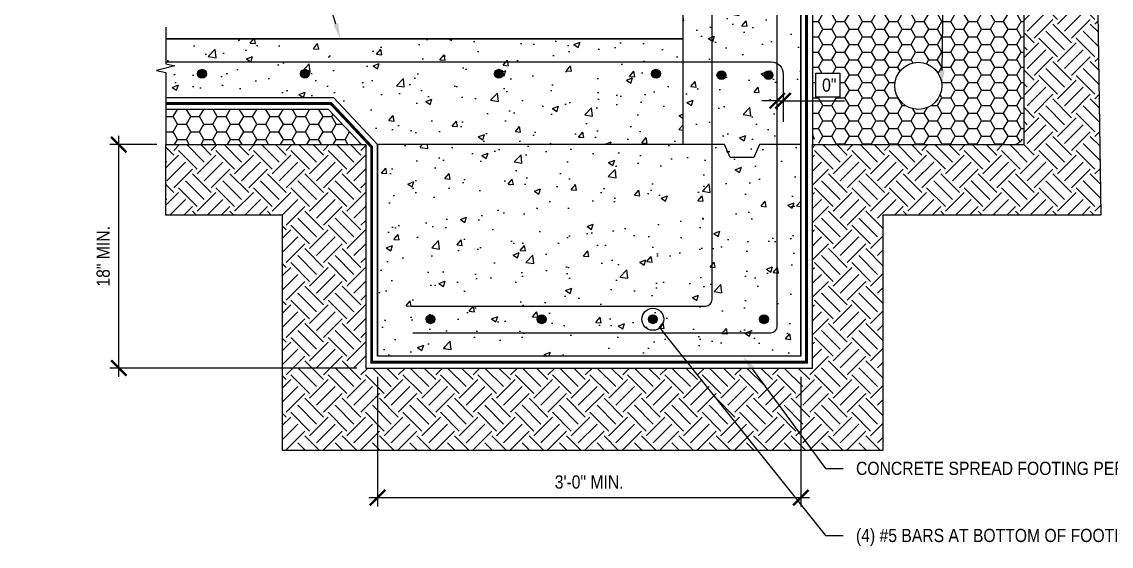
# Model space of a CAD drawing. Header units: inches. Extents: x -2661 to 42767, y -1222 to 9099.
# Drawn here: x 1558.4 to 1651.1, y 4006.3 to 4050.9 of the extents above; entities that cross this region are included whole.
import ezdxf
from ezdxf import colors
from ezdxf.entities.mleader import LeaderData, LeaderLine
from ezdxf.math import Vec2, Vec3

# ---------------------------------------------------------------- set-up
doc = ezdxf.new("R2010")
doc.units = ezdxf.units.IN
doc.header["$LTSCALE"] = 12
doc.header["$MEASUREMENT"] = 0
doc.header["$PDMODE"] = 3
doc.linetypes.add('HIDDEN', pattern=[0.375, 0.25, -0.125])
doc.linetypes.add('HIDDEN2', pattern=[0.1875, 0.125, -0.0625])
doc.layers.get('0').update_dxf_attribs({"linetype": 'CONTINUOUS'})
doc.layers.get('DefPoints').update_dxf_attribs({"color": 251, "linetype": 'CONTINUOUS'})
doc.layers.add('DESIGNER COMMENTS', color=221, linetype='CONTINUOUS', plot=False)
doc.layers.add('NON-PLOT', color=253, linetype='CONTINUOUS', plot=False)
for name, color, linetype in [('S-ANNO-DIMS', 2, 'CONTINUOUS'), ('S-ANNO-NOTE', 4, 'CONTINUOUS'), ('S-BREAK', 2, 'CONTINUOUS'), ('S-CONC', 4, 'CONTINUOUS'), ('S-MEMBRANE', 6, 'HIDDEN'), ('S-REBAR', 7, 'CONTINUOUS')]:
    doc.layers.add(name, color=color, linetype=linetype)
doc.layers.add('S-ANNO-NONPLOT', color=253, linetype='CONTINUOUS', plot=False, transparency=0.5)
doc.layers.add('S-HATCH-SOIL', color=7, linetype='CONTINUOUS', true_color=0x8f8f8f, transparency=0.8)
doc.layers.add('S-HATCH2', color=2, linetype='CONTINUOUS', transparency=0.5)
doc.styles.add('Arial', font='arial.ttf', dxfattribs={"width": 0.85})
doc.dimstyles.new('DIM-12_Se', dxfattribs={"dimscale": 12, "dimtxt": 0.09375, "dimasz": 0.109375, "dimexe": 0.0625, "dimexo": 0.0625, "dimgap": 0.0625, "dimtad": 1, "dimdec": 4, "dimzin": 11, "dimdsep": 46, "dimlunit": 4, "dimtxsty": 'Arial', "dimblk": 'ARCHTICK', "dimcen": 0.125, "dimdle": 0.0625, "dimclrd": 256, "dimclre": 256, "dimclrt": 4, "dimadec": 0, "dimazin": 0, "dimtfac": 0.75, "dimtdec": 4, "dimtmove": 0, "dimatfit": 3, "dimfxl": 1, "dimfrac": 1, "dimtolj": 1, "dimtzin": 0, "dimarcsym": 0})

# ---------------------------------------------------------------- blocks, each defined once
blk = doc.blocks.new('*U521')
h = blk.add_hatch(color=256)
h.dxf.hatch_style = 1
h.paths.add_polyline_path([(0.375, 0, 1), (-0.375, 0, 1)])
at = {"color": 0}
blk.add_circle((0, 0), 0.375, dxfattribs=at)
blk = doc.blocks.new('_ARCHTICK')
at = {"color": 0, "linetype": 'ByBlock', "const_width": 0.15}
blk.add_lwpolyline([(-0.5, -0.5), (0.5, 0.5)], dxfattribs=at)
blk = doc.blocks.new('*D2257')
at = {"layer": 'DefPoints', "color": 0, "transparency": 16777216}
for p in [(1588.688, 4021.49), (1624.688, 4021.49), (1624.688, 4010.468)]:
    blk.add_point(p, dxfattribs=at)
at = {"layer": 'S-ANNO-DIMS', "lineweight": -2, "transparency": 16777216}
for p, q in [((1588.688, 4020.74), (1588.688, 4009.718)), ((1624.688, 4020.74), (1624.688, 4009.718)), ((1587.938, 4010.468), (1625.438, 4010.468))]:
    blk.add_line(p, q, dxfattribs=at)
at = {"layer": 'S-ANNO-DIMS', "lineweight": -2, "transparency": 16777216, "xscale": 1.3125, "yscale": 1.3125, "zscale": 1.3125, "rotation": 180}
blk.add_blockref('_ARCHTICK', (1588.688, 4010.468), dxfattribs=at)
at = {"layer": 'S-ANNO-DIMS', "lineweight": -2, "transparency": 16777216, "xscale": 1.3125, "yscale": 1.3125, "zscale": 1.3125}
blk.add_blockref('_ARCHTICK', (1624.688, 4010.468), dxfattribs=at)
at = {"layer": 'S-ANNO-DIMS', "color": 4, "transparency": 16777216, "insert": (1606.688, 4011.793), "char_height": 1.125, "attachment_point": 5, "style": 'Arial'}
blk.add_mtext('\\A1;3\'-0" MIN.', dxfattribs=at)
blk = doc.blocks.new('_DotBlank')
at = {"color": 0, "lineweight": -2}
blk.add_line((-0.5, 0), (-1, 0), dxfattribs=at)
blk.add_circle((0, 0), 0.5, dxfattribs=at)
blk = doc.blocks.new('*D2255')
at = {"layer": 'DefPoints', "color": 0, "transparency": 16777216}
for p in [(1566.676, 4040.49), (1570.676, 4040.49), (1587.688, 4021.49)]:
    blk.add_point(p, dxfattribs=at)
at = {"layer": 'S-ANNO-DIMS', "lineweight": -2, "transparency": 16777216}
for p, q in [((1566.676, 4020.74), (1566.676, 4041.24)), ((1569.926, 4040.49), (1565.926, 4040.49)), ((1586.938, 4021.49), (1565.926, 4021.49))]:
    blk.add_line(p, q, dxfattribs=at)
at = {"layer": 'S-ANNO-DIMS', "lineweight": -2, "transparency": 16777216, "xscale": 1.3125, "yscale": 1.3125, "zscale": 1.3125}
for p, rotation in [((1566.676, 4040.49), 90), ((1566.676, 4021.49), 270)]:
    blk.add_blockref('_ARCHTICK', p, dxfattribs=dict(at, rotation=rotation))
at = {"layer": 'S-ANNO-DIMS', "color": 4, "transparency": 16777216, "insert": (1565.352, 4030.99), "char_height": 1.125, "attachment_point": 5, "rotation": 90, "style": 'Arial'}
blk.add_mtext('\\A1;18" MIN.', dxfattribs=at)
blk = doc.blocks.new('*D2262')
at = {"layer": 'DefPoints', "color": 0, "transparency": 16777216}
for p in [(1622.688, 4044.474), (1623.188, 4044.474), (1623.188, 4044.223)]:
    blk.add_point(p, dxfattribs=at)
at = {"layer": 'S-ANNO-DIMS', "lineweight": -2, "transparency": 16777216}
for p, q in [((1622.688, 4044.223), (1621.376, 4044.223)), ((1622.688, 4044.223), (1623.188, 4044.223)), ((1623.188, 4044.223), (1628.412, 4044.223)), ((1622.688, 4043.724), (1622.688, 4043.473)), ((1623.188, 4043.724), (1623.188, 4043.473))]:
    blk.add_line(p, q, dxfattribs=at)
at = {"layer": 'S-ANNO-DIMS', "lineweight": -2, "transparency": 16777216, "xscale": 1.3125, "yscale": 1.3125, "zscale": 1.3125}
blk.add_blockref('_ARCHTICK', (1622.688, 4044.223), dxfattribs=at)
at = {"layer": 'S-ANNO-DIMS', "lineweight": -2, "transparency": 16777216, "xscale": 1.3125, "yscale": 1.3125, "zscale": 1.3125, "rotation": 180}
blk.add_blockref('_ARCHTICK', (1623.188, 4044.223), dxfattribs=at)
at = {"layer": 'S-ANNO-DIMS', "color": 4, "transparency": 16777216, "insert": (1627.113, 4045.548), "char_height": 1.125, "attachment_point": 5, "style": 'Arial'}
blk.add_mtext('\\A1;0"', dxfattribs=at)

msp = doc.modelspace()

# ---------------------------------------------------------------- hatches: boundary and pattern name
at = {"layer": 'S-HATCH-SOIL'}
h = msp.add_hatch(dxfattribs=at)
h.set_pattern_fill('EARTH', color=256, scale=9, angle=45)
h.set_pattern_definition([(45, (-8315.0548, 2216.7206), (0, 3.1819805), [2.25, -2.25]), (45, (-8315.6514, 2217.3172), (0, 3.1819805), [2.25, -2.25]), (45, (-8316.248, 2217.9138), (0, 3.1819805), [2.25, -2.25]), (135, (-8316.248, 2218.3116), (-3.1819805, 4e-16), [2.25, -2.25]), (135, (-8315.6514, 2218.9082), (-3.1819805, 4e-16), [2.25, -2.25]), (135, (-8315.0548, 2219.5048), (-3.1819805, 4e-16), [2.25, -2.25])])
h.paths.add_polyline_path([(1570.67634, 4040.48966), (1587.68825, 4040.48966), (1587.68825, 4021.48966), (1625.68825, 4021.48966), (1625.68825, 4040.48966), (1643.68825, 4040.48966), (1643.68825, 4086.20188), (1625.68825, 4086.20188), (1625.68825, 4091.98966), (1627.31325, 4091.98966), (1627.31325, 4099.98966), (1626.68825, 4099.98966), (1626.68825, 4101.48966), (1649.21106, 4101.48966), (1650.21106, 4034.48966), (1631.67686, 4034.48966), (1631.67686, 4014.48966), (1580.59658, 4014.48966), (1580.59658, 4034.48966), (1570.67634, 4034.48966)])
h.paths.add_polyline_path([(1628.75559, 4095.76015), (1631.03221, 4095.76015), (1631.03221, 4092.67765), (1628.75559, 4092.67765)], flags=16)
h = msp.add_hatch(dxfattribs=at)
h.set_pattern_fill('HONEY', color=256, scale=6, style=0)
h.set_pattern_definition([(2e-11, (-8315.0548, 2216.7206), (1.125, 0.649519053), [0.75, -1.5]), (120, (-8315.0548, 2216.7206), (-1.125, 0.649519053), [0.75, -1.5]), (60, (-8315.0548, 2216.7206), (-5e-13, 1.299038106), [-1.5, 0.75])])
h.paths.add_polyline_path([(1625.68825, 4041.48966, 0.41421356), (1626.68825, 4040.48966), (1642.68825, 4040.48966, 0.41421356), (1643.68825, 4041.48966), (1643.68825, 4085.16028, 0.40568994), (1642.68825, 4086.20188), (1626.68825, 4086.20188, 0.40568994), (1625.68825, 4085.16028)])
h.paths.add_polyline_path([(1636.68825, 4045.48966, -1), (1632.68825, 4045.48966, -1)], flags=16)
h.paths.add_polyline_path([(1628.01376, 4046.56095), (1628.01376, 4044.53267), (1625.96517, 4044.53267), (1625.96517, 4046.56095)], flags=16)
h.paths.add_polyline_path([(1627.43224, 4078.88507), (1627.43224, 4084.10029), (1635.48119, 4084.10029), (1635.48119, 4078.88507)], flags=16)
h = msp.add_hatch(dxfattribs=at)
h.set_pattern_fill('HONEY', color=256, scale=6, style=0)
h.set_pattern_definition([(1e-14, (7889.67394, 6807.8716), (1.125, 0.64951905), [0.75, -1.5]), (120, (7889.67394, 6807.8716), (-1.125, 0.64951905), [0.75, -1.5]), (60, (7889.67394, 6807.8716), (1e-17, 1.299038106), [-1.5, 0.75])])
h.paths.add_polyline_path([(1570.67634, 4043.48966), (1584.50502, 4043.48966), (1587.31752, 4040.48966), (1570.67634, 4040.48966)])
at = {"layer": 'S-HATCH2'}
h = msp.add_hatch(dxfattribs=at)
h.set_pattern_fill('AR-CONC', color=256, scale=0.75, style=0)
h.set_pattern_definition([(50, (-8315.055, 2216.7206), (5.3794514, -0.470641), [0.5625, -6.1875]), (355, (-8315.055, 2216.7206), (-1.040635, 5.641441), [0.45, -4.95]), (100.451444, (-8314.6065, 2216.6814), (4.3388164, 5.1708), [0.4780514, -5.2585658]), (46.1842, (-8315.055, 2218.2206), (8.00431, -1.2413946), [0.84375, -9.28125]), (96.635635, (-8314.388, 2218.117), (7.0099646, 7.3058895), [0.7170776, -7.887853]), (351.18416, (-8315.055, 2218.2206), (7.0099646, 7.3058895), [0.675, -7.425]), (21, (-8314.305, 2217.8456), (4.4768029, -3.0196417), [0.5625, -6.1875]), (326, (-8314.305, 2217.8456), (1.824865, 5.4386253), [0.45, -4.95]), (71.451445, (-8313.932, 2217.594), (6.3016678, 2.4189836), [0.4780514, -5.2585658]), (37.5, (-8315.0548, 2216.7206), (0.0911989, 2.4967039), [0, -4.89, 0, -5.025, 0, -4.96875]), (7.5, (-8315.0548, 2216.7206), (1.9730215, 2.95808784), [0, -2.865, 0, -4.7775, 0, -1.89375]), (327.5, (-8316.7273, 2216.7206), (4.00366827, -0.16916154), [0, -1.875, 0, -5.85, 0, -7.7625]), (317.5, (-8317.4773, 2216.7206), (4.3738963, 0.7507874), [0, -2.4375, 0, -3.885, 0, -5.5125])])
h.paths.add_polyline_path([(1624.68879, 4090.98966), (1620.68879, 4090.98966), (1620.68825, 4109.48966), (1614.68825, 4109.48966), (1614.68825, 4040.48966), (1618.18825, 4040.48966), (1618.68825, 4039.38408), (1620.68825, 4039.38408), (1621.18825, 4040.48966), (1624.68825, 4040.48966)])
h.paths.add_polyline_path([(1618.72615, 4101.31892), (1620.05359, 4101.31892), (1620.05359, 4099.90968), (1618.72615, 4099.90968)], flags=16)
h.paths.add_polyline_path([(1618.74732, 4080.09843), (1620.66821, 4080.09843), (1620.66821, 4078.76785), (1618.74732, 4078.76785)], flags=16)
h = msp.add_hatch(dxfattribs=at)
h.set_pattern_fill('AR-CONC', color=256, scale=0.75, style=0)
h.set_pattern_definition([(50, (-8352.5383, 2220.4204), (5.3794514, -0.470641), [0.5625, -6.1875]), (355, (-8352.5383, 2220.4204), (-1.040635, 5.641441), [0.45, -4.95]), (100.451444, (-8352.09, 2220.381), (4.3388164, 5.1708), [0.4780514, -5.2585658]), (46.1842, (-8352.538, 2221.9204), (8.00431, -1.2413946), [0.84375, -9.28125]), (96.635635, (-8351.871, 2221.817), (7.0099646, 7.3058895), [0.7170776, -7.887853]), (351.18416, (-8352.538, 2221.92), (7.0099646, 7.3058895), [0.675, -7.425]), (21, (-8351.7883, 2221.5454), (4.4768029, -3.0196417), [0.5625, -6.1875]), (326, (-8351.7883, 2221.5454), (1.824865, 5.4386253), [0.45, -4.95]), (71.451445, (-8351.415, 2221.294), (6.3016678, 2.4189836), [0.4780514, -5.2585658]), (37.5, (-8352.5383, 2220.4204), (0.0911989, 2.4967039), [0, -4.89, 0, -5.025, 0, -4.96875]), (7.5, (-8352.5383, 2220.4204), (1.9730215, 2.95808784), [0, -2.865, 0, -4.7775, 0, -1.89375]), (327.5, (-8354.2108, 2220.4204), (4.00366827, -0.16916154), [0, -1.875, 0, -5.85, 0, -7.7625]), (317.5, (-8354.9608, 2220.4204), (4.3738963, 0.7507874), [0, -2.4375, 0, -3.885, 0, -5.5125])])
h.paths.add_polyline_path([(1614.68825, 4040.48966), (1614.68825, 4049.48966), (1570.67634, 4049.48966), (1570.67634, 4047.36823), (1571.45469, 4047.17894), (1569.89799, 4046.80037), (1570.67634, 4046.61108), (1570.67634, 4044.48966), (1584.93825, 4044.48966), (1588.68825, 4040.48966)])
h = msp.add_hatch(dxfattribs=at)
h.set_pattern_fill('AR-CONC', color=256, scale=0.75, style=0)
h.set_pattern_definition([(50, (-8358.5383, 2216.4204), (5.3794514, -0.470641), [0.5625, -6.1875]), (355, (-8358.5383, 2216.4204), (-1.040635, 5.641441), [0.45, -4.95]), (100.451444, (-8358.09, 2216.381), (4.3388164, 5.1708), [0.4780514, -5.2585658]), (46.1842, (-8358.538, 2217.9204), (8.00431, -1.2413946), [0.84375, -9.28125]), (96.635635, (-8357.871, 2217.817), (7.0099646, 7.3058895), [0.7170776, -7.887853]), (351.18416, (-8358.538, 2217.92), (7.0099646, 7.3058895), [0.675, -7.425]), (21, (-8357.7883, 2217.5454), (4.4768029, -3.0196417), [0.5625, -6.1875]), (326, (-8357.7883, 2217.5454), (1.824865, 5.4386253), [0.45, -4.95]), (71.451445, (-8357.415, 2217.294), (6.3016678, 2.4189836), [0.4780514, -5.2585658]), (37.5, (-8358.5383, 2216.4204), (0.0911989, 2.4967039), [0, -4.89, 0, -5.025, 0, -4.96875]), (7.5, (-8358.5383, 2216.4204), (1.9730215, 2.95808784), [0, -2.865, 0, -4.7775, 0, -1.89375]), (327.5, (-8360.2108, 2216.4204), (4.00366827, -0.16916154), [0, -1.875, 0, -5.85, 0, -7.7625]), (317.5, (-8360.9608, 2216.4204), (4.3738963, 0.7507874), [0, -2.4375, 0, -3.885, 0, -5.5125])])
h.paths.add_polyline_path([(1624.68825, 4022.48966), (1624.68825, 4040.48966), (1621.18825, 4040.48966), (1620.68825, 4039.38408), (1618.68825, 4039.38408), (1618.18825, 4040.48966), (1614.68825, 4040.48966), (1588.68825, 4040.48966), (1588.68825, 4022.48966)])

# ---------------------------------------------------------------- linework, layer by layer
at = {"layer": 'DESIGNER COMMENTS'}
msp.add_lwpolyline([(1625.96517, 4046.56095), (1628.01376, 4046.56095), (1628.01376, 4044.53267), (1625.96517, 4044.53267)], close=True, dxfattribs=at)
at = {"layer": 'NON-PLOT'}
msp.add_lwpolyline([(1625.68825, 4040.48966), (1643.68825, 4040.48966), (1643.68825, 4086.20188), (1625.68825, 4086.20188)], close=True, dxfattribs=at)
at = {"layer": 'S-ANNO-NONPLOT'}
for points in [[(1570.67634, 4040.48966), (1587.68825, 4040.48966), (1587.68825, 4021.48966), (1625.68825, 4021.48966), (1625.68825, 4040.48966), (1643.68825, 4040.48966), (1643.68825, 4086.20188), (1625.68825, 4086.20188), (1625.68825, 4091.98966), (1627.31325, 4091.98966), (1627.31325, 4099.98966), (1626.68825, 4099.98966), (1626.68825, 4101.48966), (1649.21106, 4101.48966), (1650.21106, 4034.48966), (1631.67686, 4034.48966), (1631.67686, 4014.48966), (1580.59658, 4014.48966), (1580.59658, 4034.48966), (1570.67634, 4034.48966)], [(1587.31752, 4040.48966), (1584.50502, 4043.48966), (1570.67634, 4043.48966), (1570.67634, 4040.48966)]]:
    msp.add_lwpolyline(points, close=True, dxfattribs=at)
at = {"layer": 'S-ANNO-NOTE', "linetype": 'HIDDEN2', "const_width": 0.25}
msp.add_lwpolyline([(1570.67634, 4043.98966), (1584.72164, 4043.98966), (1588.18825, 4040.29193), (1588.18825, 4021.98966), (1625.18825, 4021.98966), (1625.18825, 4091.48966), (1621.18825, 4091.48966), (1621.18825, 4109.48966)], dxfattribs=at)
at = {"layer": 'S-BREAK'}
msp.add_lwpolyline([(1570.67634, 4050.48966), (1570.67634, 4047.36823), (1571.45469, 4047.17894), (1569.89799, 4046.80037), (1570.67634, 4046.61108), (1570.67634, 4043.48966)], dxfattribs=at)
at = {"layer": 'S-CONC'}
for p, q in [((1614.68825, 4040.48966), (1614.68825, 4109.48966)), ((1624.68825, 4022.48966), (1624.68825, 4090.98966)), ((1624.68825, 4090.98966), (1624.68825, 4022.48966)), ((1570.67634, 4049.48966), (1614.68825, 4049.48966)), ((1614.68825, 4049.48966), (1570.67634, 4049.48966)), ((1570.67634, 4044.48966), (1584.93825, 4044.48966)), ((1584.93825, 4044.48966), (1588.68825, 4040.48966)), ((1624.68825, 4022.48966), (1588.68825, 4022.48966))]:
    msp.add_line(p, q, dxfattribs=at)
msp.add_lwpolyline([(1624.68825, 4040.48966), (1621.18825, 4040.48966), (1620.68825, 4039.38408), (1618.68825, 4039.38408), (1618.18825, 4040.48966), (1614.68825, 4040.48966), (1588.68825, 4040.48966), (1588.68825, 4022.48966), (1588.68825, 4040.48966)], dxfattribs=at)
at = {"layer": 'S-MEMBRANE', "color": 2, "linetype": 'HIDDEN2', "flags": 128}
msp.add_lwpolyline([(1625.68825, 4085.16028), (1625.68825, 4041.48966, 0.41421356), (1626.68825, 4040.48966), (1642.68825, 4040.48966, 0.41421356), (1643.68825, 4041.48966), (1643.68825, 4085.16028, 0.40568994), (1642.68825, 4086.20188), (1626.68825, 4086.20188, 0.40568994)], format="xyb", close=True, dxfattribs=at)
at = {"layer": 'S-MEMBRANE', "color": 4, "linetype": 'Continuous'}
msp.add_circle((1634.68825, 4045.48966), 2, dxfattribs=at)
at = {"layer": 'S-REBAR', "elevation": -0.30029}
msp.add_lwpolyline([(1591.58697, 4026.76296), (1616.58941, 4026.76296, 0.41421356), (1617.14996, 4027.3235), (1617.18825, 4107.48966)], format="xyb", dxfattribs=at)
at = {"layer": 'S-REBAR'}
for points in [[(1591.68825, 4024.48966), (1622.12771, 4024.48966, 0.41421356), (1622.68825, 4025.0502), (1622.68825, 4088.98966)], [(1570.67634, 4047.51891), (1622.18825, 4047.5189, -0.41421356), (1623.18825, 4046.5189), (1623.18825, 4042.42895)]]:
    msp.add_lwpolyline(points, format="xyb", dxfattribs=at)

# ---------------------------------------------------------------- block references
at = {"layer": 'S-REBAR', "linetype": 'ByBlock'}
for p in [(1573.75208, 4046.51891), (1582.50208, 4046.51891), (1599.00208, 4046.51891), (1599.00208, 4046.51891), (1612.37591, 4046.51889), (1617.93774, 4046.3939), (1621.93825, 4046.3939), (1593.18825, 4025.63796), (1602.64703, 4025.63796, -0.1001), (1612.10581, 4025.63796, -0.20019), (1621.56458, 4025.63796, -0.30029)]:
    msp.add_blockref('*U521', p, dxfattribs=at)

# ---------------------------------------------------------------- dimensions: what is measured, and where the dimension line sits
at = {"layer": 'S-ANNO-DIMS'}
dim = msp.add_linear_dim(base=(1623.18825, 4044.2234), p1=(1622.68825, 4044.47392), p2=(1623.18825, 4044.47392), text='0"', dimstyle='DIM-12_Se', dxfattribs=at)
dim.commit()
dim.dimension.update_dxf_attribs({"geometry": '*D2262', "text_midpoint": (1627.1128, 4045.5478)})
for base, p1, p2, angle, text, picture, middle in [((1566.67634, 4040.48966), (1587.68825, 4021.48966), (1570.67634, 4040.48966), 90, '18" MIN.', '*D2255', (1566.67634, 4030.98966)), ((1624.68825, 4010.46813), (1588.68825, 4021.48966), (1624.68825, 4021.48966), 180, '<> MIN.', '*D2257', (1606.68825, 4010.46813))]:
    dim = msp.add_linear_dim(base=base, p1=p1, p2=p2, angle=angle, text=text, dimstyle='DIM-12_Se', dxfattribs=at)
    dim.commit()
    dim.dimension.update_dxf_attribs({"geometry": picture, "text_midpoint": middle, "dimtype": 160})

# ---------------------------------------------------------------- leaders
at = {"layer": 'S-ANNO-NOTE'}
ml = msp.add_multileader_mtext('Standard', dxfattribs=at)
ml.set_content('\\A1;DRAINAGE & WATERPROOFING PER GEOTECH REPORT', color=4, style='Arial')
ml.set_leader_properties(color=2)
ml.build(insert=Vec2(0, 0))
ml.multileader.update_dxf_attribs({"dogleg_length": 0.36, "arrow_head_size": 1.3125, "scale": 12})
ctx = ml.context
ctx.base_point, ctx.scale, ctx.char_height, ctx.arrow_head_size, ctx.landing_gap_size, ctx.plane_origin = Vec3(1658.04593, 4048.30523), 12, 1.125, 1.3125, 1.08, Vec3(1685.21592, 4344.969)
notes = []
notes.append((ctx, [(1, (1, 1, 0), (1656.54593, 4048.30523), (1, 0), 1.5, [(2, [(1636.68825, 4045.48966), (1636.95735, 4063.42277)], 0, [])])]))
ctx.mtext.insert, ctx.mtext.width, ctx.mtext.flow_direction = Vec3(1659.12593, 4048.87732), 12.9999077, 5
ml = msp.add_multileader_mtext('Standard', dxfattribs=at)
ml.set_content('\\A1;CONCRETE SLAB ON GRADE PER PLAN', color=4, style='Arial')
ml.set_leader_properties(color=2)
ml.build(insert=Vec2(0, 0))
ml.multileader.update_dxf_attribs({"dogleg_length": 0.36, "arrow_head_size": 1.3125, "scale": 12})
ctx = ml.context
ctx.base_point, ctx.scale, ctx.char_height, ctx.arrow_head_size, ctx.landing_gap_size, ctx.plane_origin = Vec3(1568.06352, 4059.53626), 12, 1.125, 1.3125, 1.08, Vec3(1546.38068, 4359.1659)
ctx.text_align_type = 2
notes.append((ctx, [(1, (1, 1, 0), (1582.50449, 4059.53626), (-1, 0), 1.5, [(0, [(1585.5136, 4049.48966)], 0, [])])]))
ctx.mtext.insert, ctx.mtext.width, ctx.mtext.alignment, ctx.mtext.flow_direction = Vec3(1579.92449, 4060.09915), 10.7871533, 3, 5
ml = msp.add_multileader_mtext('Standard', dxfattribs=at)
ml.set_content('(4) #5 BARS AT BOTTOM OF FOOTING', color=4, style='Arial')
ml.set_leader_properties(color=2)
ml.set_arrow_properties(name='DOTBLANK')
ml.build(insert=Vec2(0, 0))
ml.multileader.update_dxf_attribs({"dogleg_length": 0.36, "arrow_head_size": 1.875, "scale": 12})
ctx = ml.context
ctx.base_point, ctx.scale, ctx.char_height, ctx.arrow_head_size, ctx.landing_gap_size, ctx.plane_origin = Vec3(1628.30722, 4007.24178), 12, 1.125, 1.875, 1.08, Vec3(1567.18663, 4317.48715)
notes.append((ctx, [(0, (1, 1, 0), (1626.80722, 4007.24178), (1, 0), 1.5, [(0, [(1612.10581, 4025.63796)], 0, [])])]))
ctx.mtext.insert, ctx.mtext.width, ctx.mtext.flow_direction = Vec3(1629.38722, 4007.81387), 14.0829149, 5
ml = msp.add_multileader_mtext('Standard', dxfattribs=at)
ml.set_content('\\A1;CONCRETE SPREAD FOOTING PER PLAN', color=4, style='Arial')
ml.set_leader_properties(color=2)
ml.build(insert=Vec2(0, 0))
ml.multileader.update_dxf_attribs({"dogleg_length": 0.36, "arrow_head_size": 1.3125, "scale": 12})
ctx = ml.context
ctx.base_point, ctx.scale, ctx.char_height, ctx.arrow_head_size, ctx.landing_gap_size, ctx.plane_origin = Vec3(1628.30722, 4012.95607), 12, 1.125, 1.3125, 1.08, Vec3(1656.93103, 4316.6892)
notes.append((ctx, [(1, (1, 1, 0), (1626.80722, 4012.95607), (1, 0), 1.5, [(0, [(1619.78029, 4022.48966)], 0, [])])]))
ctx.mtext.insert, ctx.mtext.width, ctx.mtext.flow_direction = Vec3(1629.38722, 4013.51895), 20, 5
for ctx, leaders in notes:
    for number, flags, end, landing, length, lines in leaders:
        leader = LeaderData()
        leader.index, (leader.has_last_leader_line, leader.has_dogleg_vector, leader.attachment_direction) = number, flags
        leader.last_leader_point, leader.dogleg_vector, leader.dogleg_length = Vec3(end), Vec3(landing), length
        for number, points, colour, breaks in lines:
            line = LeaderLine()
            line.index, line.vertices, line.color, line.breaks = number, Vec3.list(points), colors.encode_raw_color(colour), breaks
            leader.lines.append(line)
        ctx.leaders.append(leader)

doc.saveas('drawing.dxf')
